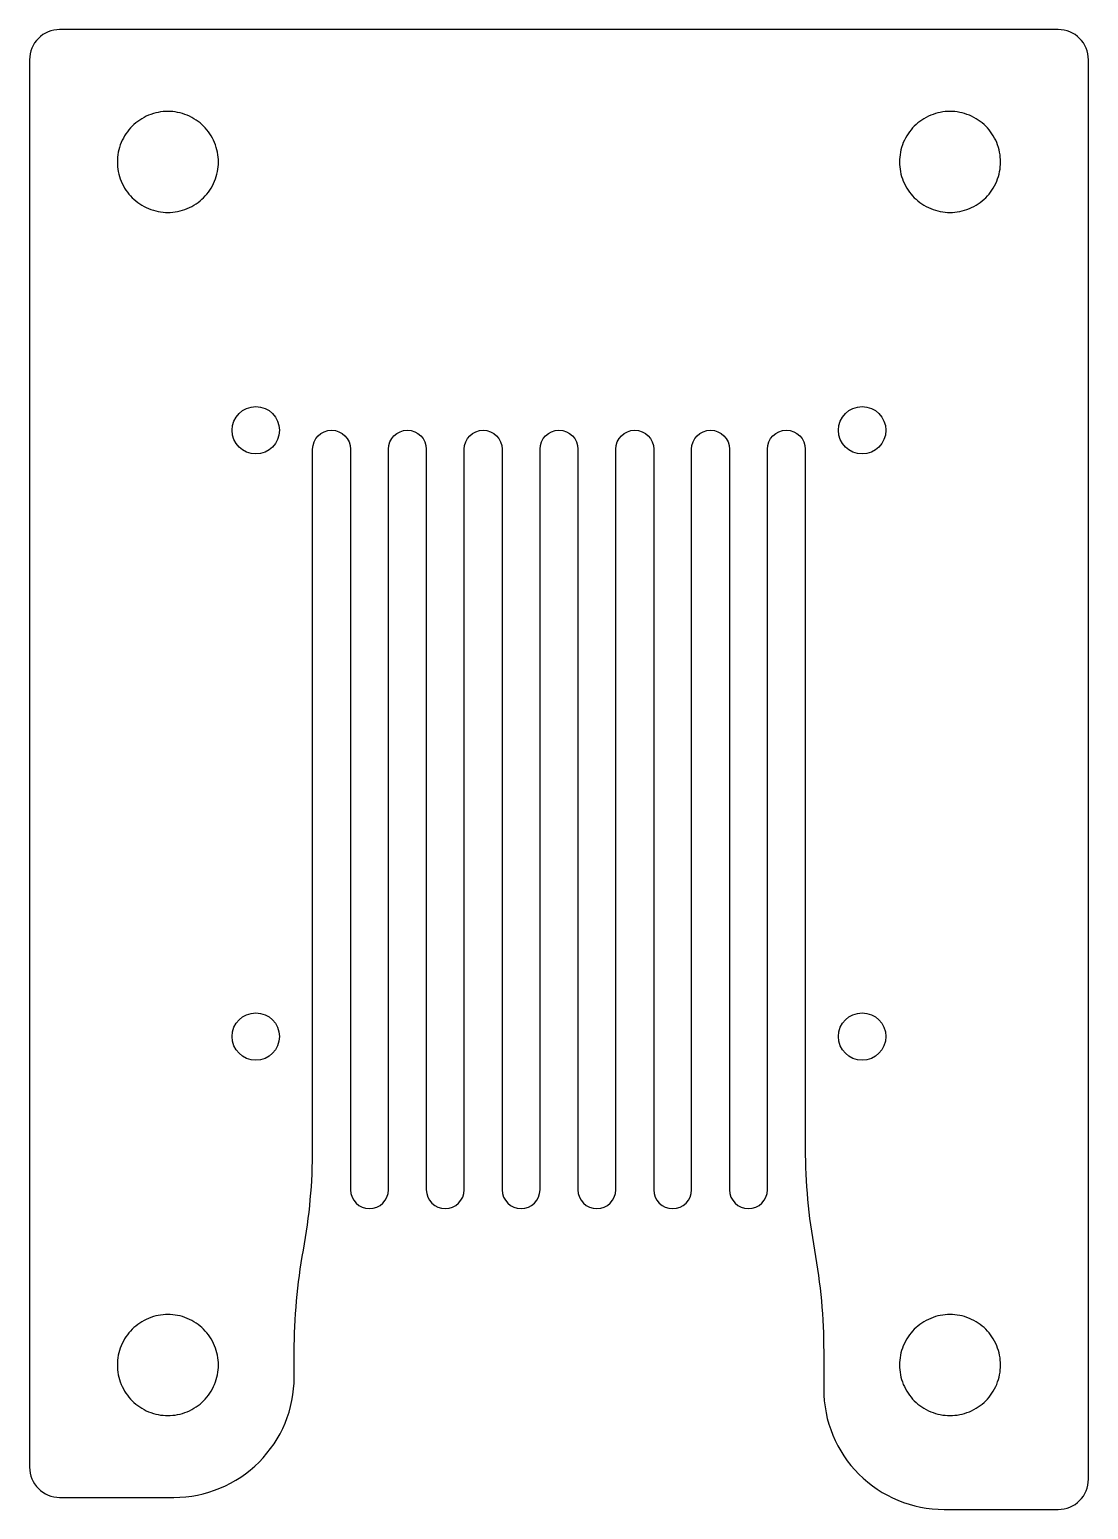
# Model space of a CAD drawing. Header units: inches. Extents: x -2.1 to 0.1, y 30.5 to 33.58.
import ezdxf

# ---------------------------------------------------------------- set-up
doc = ezdxf.new("R2010")
doc.units = ezdxf.units.IN
doc.header["$MEASUREMENT"] = 0

msp = doc.modelspace()

# ---------------------------------------------------------------- linework, layer by layer
msp.add_lwpolyline([(-1.8, 30.525, 0.414214), (-1.55, 30.775), (-1.55, 30.8271, -0.045045), (-1.5309, 31.0386, 0.045045), (-1.5118, 31.2501), (-1.5118, 32.7031, -1), (-1.4331, 32.7031), (-1.4331, 31.1644, 1), (-1.3543, 31.1644), (-1.3543, 32.7031, -1), (-1.2756, 32.7031), (-1.2756, 31.1644, 1), (-1.1969, 31.1644), (-1.1969, 32.7031, -1), (-1.1181, 32.7031), (-1.1181, 31.1644, 1), (-1.0394, 31.1644), (-1.0394, 32.7031, -1), (-0.9606, 32.7031), (-0.9606, 31.1644, 1), (-0.8819, 31.1644), (-0.8819, 32.7031, -1), (-0.8031, 32.7031), (-0.8031, 31.1644, 1), (-0.7244, 31.1644), (-0.7244, 32.7031, -1), (-0.6457, 32.7031), (-0.6457, 31.1644, 1), (-0.5669, 31.1644), (-0.5669, 32.7031, -1), (-0.4882, 32.7031), (-0.4882, 31.2501, 0.045045), (-0.4691, 31.0386, -0.045045), (-0.45, 30.8271), (-0.45, 30.75, 0.414214), (-0.2, 30.5), (0.0375, 30.5, 0.414214), (0.1, 30.5625), (0.1, 33.5125, 0.414214), (0.0375, 33.575), (-2.0374, 33.575, 0.414214), (-2.0999, 33.5125), (-2.0999, 30.5875, 0.414214), (-2.0374, 30.525)], format="xyb", close=True)
for centre in [(-1.6299, 32.7424), (-0.3701, 32.7424), (-1.6299, 31.4826), (-0.3701, 31.4826)]:
    msp.add_circle(centre, 0.0492)
for points, knots in [([(-1.9175, 33.3), (-1.9175, 33.3132), (-1.9149, 33.3272), (-1.9042, 33.3531), (-1.8961, 33.3649), (-1.8774, 33.3836), (-1.8656, 33.3916), (-1.8397, 33.4024), (-1.8257, 33.405), (-1.7993, 33.405), (-1.7853, 33.4024), (-1.7594, 33.3916), (-1.7476, 33.3836), (-1.7289, 33.3649), (-1.7208, 33.3531), (-1.7101, 33.3272), (-1.7075, 33.3132), (-1.7075, 33.2868), (-1.7101, 33.2728), (-1.7208, 33.2469), (-1.7289, 33.2351), (-1.7476, 33.2164), (-1.7594, 33.2084), (-1.7853, 33.1976), (-1.7993, 33.195), (-1.8257, 33.195), (-1.8397, 33.1976), (-1.8656, 33.2084), (-1.8774, 33.2164), (-1.8961, 33.2351), (-1.9042, 33.2469), (-1.9149, 33.2728), (-1.9175, 33.2868), (-1.9175, 33.3)], [-1.607821, -1.607821, -1.607821, -1.607821, -1.507361, -1.507361, -1.406901, -1.406901, -1.306377, -1.306377, -1.205854, -1.205854, -1.105342, -1.105342, -1.004829, -1.004829, -0.90437, -0.90437, -0.803911, -0.803911, -0.703451, -0.703451, -0.602992, -0.602992, -0.50248, -0.50248, -0.401967, -0.401967, -0.301444, -0.301444, -0.200921, -0.200921, -0.10046, -0.10046, 0, 0, 0, 0]), ([(-0.2925, 33.3), (-0.2925, 33.3132), (-0.2899, 33.3272), (-0.2792, 33.3531), (-0.2711, 33.3649), (-0.2524, 33.3836), (-0.2406, 33.3916), (-0.2147, 33.4024), (-0.2007, 33.405), (-0.1743, 33.405), (-0.1603, 33.4024), (-0.1344, 33.3916), (-0.1226, 33.3836), (-0.1039, 33.3649), (-0.0958, 33.3531), (-0.0851, 33.3272), (-0.0825, 33.3132), (-0.0825, 33.2868), (-0.0851, 33.2728), (-0.0958, 33.2469), (-0.1039, 33.2351), (-0.1226, 33.2164), (-0.1344, 33.2084), (-0.1603, 33.1976), (-0.1743, 33.195), (-0.2007, 33.195), (-0.2147, 33.1976), (-0.2406, 33.2084), (-0.2524, 33.2164), (-0.2711, 33.2351), (-0.2792, 33.2469), (-0.2899, 33.2728), (-0.2925, 33.2868), (-0.2925, 33.3)], [-1.607821, -1.607821, -1.607821, -1.607821, -1.507362, -1.507362, -1.406903, -1.406903, -1.30639, -1.30639, -1.205878, -1.205878, -1.105355, -1.105355, -1.004831, -1.004831, -0.904371, -0.904371, -0.803911, -0.803911, -0.70345, -0.70345, -0.60299, -0.60299, -0.502467, -0.502467, -0.401943, -0.401943, -0.301431, -0.301431, -0.200918, -0.200918, -0.100459, -0.100459, 0, 0, 0, 0]), ([(-1.9175, 30.8), (-1.9175, 30.8132), (-1.9149, 30.8272), (-1.9042, 30.8531), (-1.8961, 30.8649), (-1.8774, 30.8836), (-1.8656, 30.8916), (-1.8397, 30.9024), (-1.8257, 30.905), (-1.7993, 30.905), (-1.7853, 30.9024), (-1.7594, 30.8916), (-1.7476, 30.8836), (-1.7289, 30.8649), (-1.7208, 30.8531), (-1.7101, 30.8272), (-1.7075, 30.8132), (-1.7075, 30.7868), (-1.7101, 30.7728), (-1.7208, 30.7469), (-1.7289, 30.7351), (-1.7476, 30.7164), (-1.7594, 30.7084), (-1.7853, 30.6976), (-1.7993, 30.695), (-1.8257, 30.695), (-1.8397, 30.6976), (-1.8656, 30.7084), (-1.8774, 30.7164), (-1.8961, 30.7351), (-1.9042, 30.7469), (-1.9149, 30.7728), (-1.9175, 30.7868), (-1.9175, 30.8)], [-1.607821, -1.607821, -1.607821, -1.607821, -1.507361, -1.507361, -1.406901, -1.406901, -1.306377, -1.306377, -1.205854, -1.205854, -1.105342, -1.105342, -1.004829, -1.004829, -0.90437, -0.90437, -0.803911, -0.803911, -0.703451, -0.703451, -0.602992, -0.602992, -0.50248, -0.50248, -0.401967, -0.401967, -0.301444, -0.301444, -0.200921, -0.200921, -0.10046, -0.10046, 0, 0, 0, 0]), ([(-0.2925, 30.8), (-0.2925, 30.8132), (-0.2899, 30.8272), (-0.2792, 30.8531), (-0.2711, 30.8649), (-0.2524, 30.8836), (-0.2406, 30.8916), (-0.2147, 30.9024), (-0.2007, 30.905), (-0.1743, 30.905), (-0.1603, 30.9024), (-0.1344, 30.8916), (-0.1226, 30.8836), (-0.1039, 30.8649), (-0.0958, 30.8531), (-0.0851, 30.8272), (-0.0825, 30.8132), (-0.0825, 30.7868), (-0.0851, 30.7728), (-0.0958, 30.7469), (-0.1039, 30.7351), (-0.1226, 30.7164), (-0.1344, 30.7084), (-0.1603, 30.6976), (-0.1743, 30.695), (-0.2007, 30.695), (-0.2147, 30.6976), (-0.2406, 30.7084), (-0.2524, 30.7164), (-0.2711, 30.7351), (-0.2792, 30.7469), (-0.2899, 30.7728), (-0.2925, 30.7868), (-0.2925, 30.8)], [-1.607821, -1.607821, -1.607821, -1.607821, -1.507362, -1.507362, -1.406903, -1.406903, -1.30639, -1.30639, -1.205878, -1.205878, -1.105355, -1.105355, -1.004831, -1.004831, -0.904371, -0.904371, -0.803911, -0.803911, -0.70345, -0.70345, -0.60299, -0.60299, -0.502467, -0.502467, -0.401943, -0.401943, -0.301431, -0.301431, -0.200918, -0.200918, -0.100459, -0.100459, 0, 0, 0, 0])]:
    msp.add_open_spline(points, degree=3, knots=knots)

doc.saveas('drawing.dxf')
